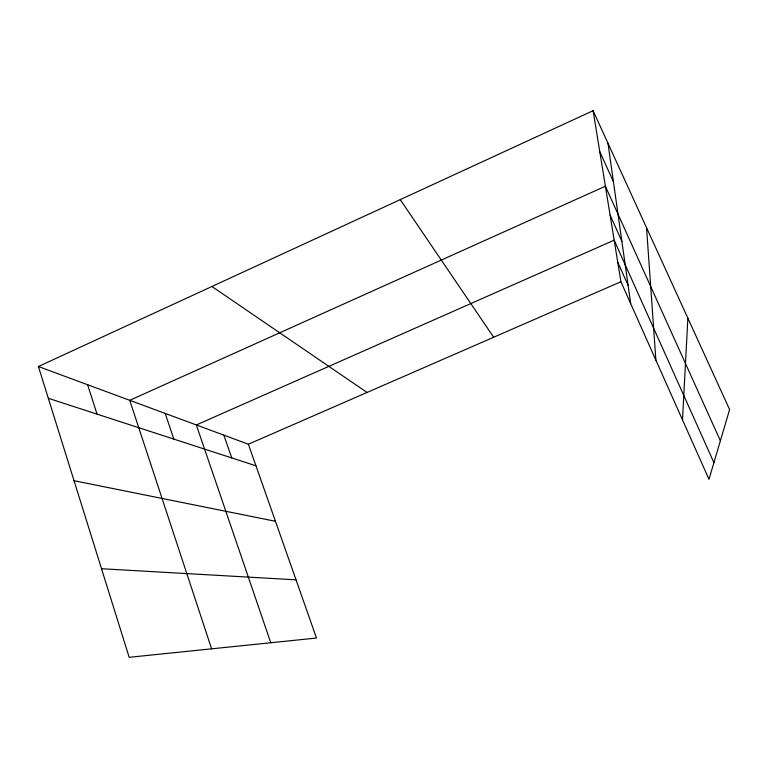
<?xml version="1.0" encoding="UTF-8"?>
<svg xmlns="http://www.w3.org/2000/svg" width="768" height="768" viewBox="0 0 768 768"><rect width="100%" height="100%" fill="white"/><g stroke="black" fill="none" stroke-linecap="round" stroke-linejoin="round"><path stroke-width="1.15" d="M682.502 419.885L687.869 318.173M38.4 366.509L248.371 444.221L316.493 638.045L129.168 657.312L38.4 366.509L593.098 110.688L729.6 409.546L708.989 479.309L620.928 281.731L593.098 110.688M248.371 444.221L620.928 281.731M101.52 568.723L296.035 579.83M74.045 480.71L275.453 521.29M48.326 398.294L255.955 465.802M211.92 286.483L367.066 392.458M400.253 199.622L493.661 337.238M599.76 151.603L613.411 181.67M720.384 440.755L605.386 186.221L129.734 400.31L211.603 648.835M610.08 215.078L621.859 241.248M713.914 462.662L614.17 240.182L196.33 424.963L270.768 642.739M617.76 262.224L628.128 285.427M223.853 435.149L231.754 457.93M165.206 413.443L173.827 439.104M87.61 384.72L97.066 414.144M607.958 143.213L630.71 303.686M646.541 227.693L655.901 360.192"/></g></svg>
